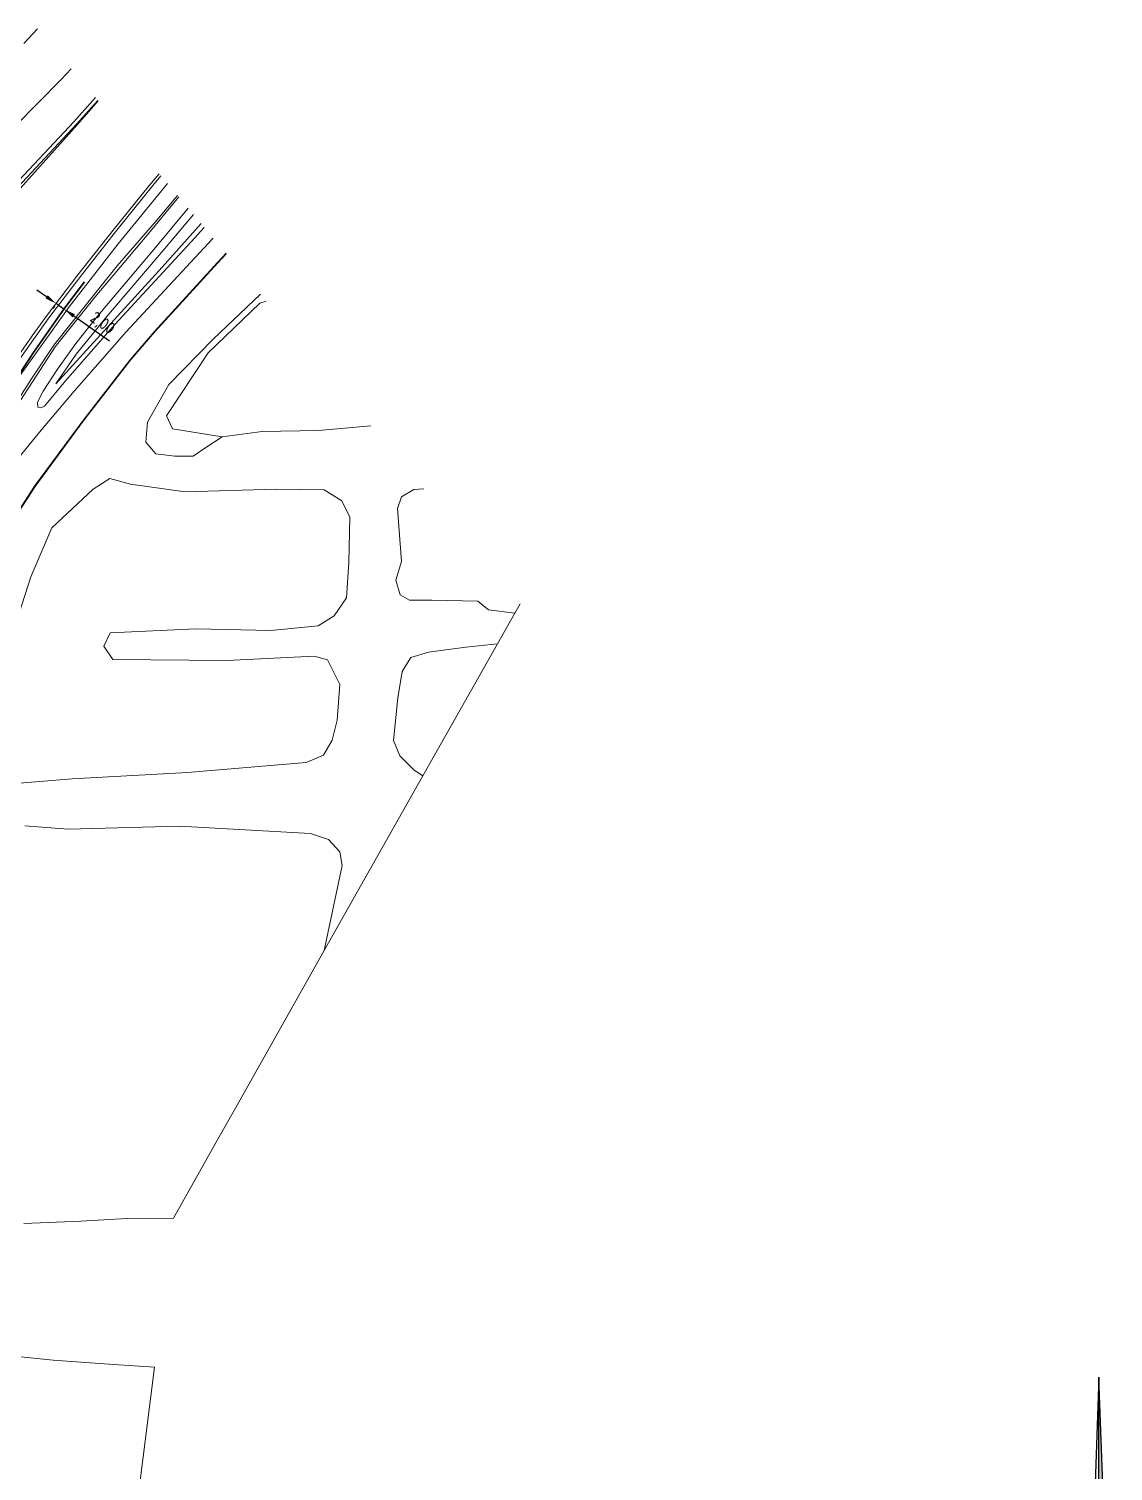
# Model space of a CAD drawing. Header units: metres. Extents: x 112942 to 118371, y 496117 to 499046.
# Drawn here: x 118142.5 to 118371.2, y 496482.3 to 496786.5 of the extents above; entities that cross this region are included whole.
import ezdxf

# ---------------------------------------------------------------- set-up
doc = ezdxf.new("R2010")
doc.units = ezdxf.units.M
for name, color, linetype, lineweight in [('B-WE-OG-TOPOKAART-G', 7, 'Continuous', 18), ('N-WE-KL-DATA_GLASVEZEL-G', 90, 'KL-GLASVEZEL-N', 35), ('N-WE-KL-DATA_GLASVEZEL-M', 7, 'Continuous', 18), ('X-XX-AL-ORIENTATIE-S', 7, 'Continuous', 25)]:
    doc.layers.add(name, color=color, linetype=linetype, lineweight=lineweight)
doc.styles.add('ISO', font='isocp.shx')
doc.linetypes.add('KL-GLASVEZEL-N', pattern='A,4,-1,[101,NLCS.SHX,S=0.5,R=0,X=0,Y=0],-1,4,-1,["G",Standard,S=1,R=0,X=-0.25,Y=-0.5],-1.5', length=12.5)
doc.dimstyles.new('ISO', dxfattribs={"dimtxt": 2.5, "dimasz": 2.5, "dimexe": 1.25, "dimexo": 0.625, "dimtad": 1, "dimtxsty": 'ISO', "dimcen": 2.5, "dimadec": 0, "dimazin": 0, "dimtfac": 1, "dimtmove": 0, "dimatfit": 3, "dimfxl": 0, "dimarcsym": 0})

# ---------------------------------------------------------------- blocks, each defined once
blk = doc.blocks.new('*D15')
at = {"layer": 'Defpoints', "color": 0, "transparency": 16777216}
for p in [(118148.31, 496728.56, 2.36), (118149.94, 496727.41, 2.6), (118149.94, 496727.41)]:
    blk.add_point(p, dxfattribs=at)
at = {"layer": 'N-WE-KL-DATA_GLASVEZEL-M', "color": 0, "lineweight": -2, "transparency": 16777216}
for p, q in [((118146.26, 496729.99), (118144.22, 496731.43)), ((118147.95, 496728.04), (118147.59, 496727.53)), ((118148.31, 496728.56), (118149.94, 496727.41)), ((118149.58, 496726.89), (118149.22, 496726.38)), ((118151.99, 496725.97), (118159.51, 496720.69))]:
    blk.add_line(p, q, dxfattribs=at)
at = {"layer": 'N-WE-KL-DATA_GLASVEZEL-M', "color": 0, "transparency": 16777216}
for points in [[(118146.5, 496730.33), (118146.02, 496729.65), (118148.31, 496728.56)], [(118152.23, 496726.31), (118151.75, 496725.63), (118149.94, 496727.41)]]:
    blk.add_solid(points, dxfattribs=at)
at = {"layer": 'N-WE-KL-DATA_GLASVEZEL-M', "color": 0, "transparency": 16777216, "insert": (118157.96, 496724.3), "char_height": 2.5, "attachment_point": 5, "rotation": 324.9118, "style": 'ISO'}
blk.add_mtext('2,00', dxfattribs=at)
blk = doc.blocks.new('SAL-ORIENTATIE_NOORDPIJL-SO')
for p, q in [((0, 64), (-2, 7)), ((0, -26), (0, 64)), ((2, 7), (0, 64)), ((-2, 7), (0, 28)), ((0, 28), (2, 7)), ((-3, 0), (3, 0)), ((0, -2), (-1, -26)), ((1, -26), (0, -2)), ((-1, -26), (0, -26))]:
    blk.add_line(p, q)
for points in [[(2, 7), (0, 28), (0, 64)], [(0, -26), (1, -26), (0, -2)]]:
    blk.add_solid(points)

msp = doc.modelspace()

# ---------------------------------------------------------------- linework, layer by layer
at = {"layer": 'B-WE-OG-TOPOKAART-G'}
for points in [[(118141.426, 496783.452, 2.658), (118144.364, 496786.532, 2.731)], [(118144.364, 496786.532, 2.731), (118141.426, 496783.452, 2.658)], [(118151.453, 496778.084, 3.323), (118149.322, 496775.829, 3.272), (118139.613, 496765.991, 3.041)], [(118139.613, 496765.991, 3.041), (118149.322, 496775.829, 3.272), (118151.453, 496778.084, 3.323)], [(118139.442, 496753.469, 2.541), (118152.003, 496766.928, 2.836), (118156.543, 496772.018, 2.945)], [(118156.543, 496772.018, 2.945), (118152.003, 496766.928, 2.836), (118139.442, 496753.469, 2.541)], [(118046.634, 496667.017, 1.075), (118053.013, 496672.11, 1.156), (118062.173, 496679.594, 1.267), (118069.919, 496686.102, 1.365), (118076.227, 496691.627, 1.444), (118086.392, 496700.616, 1.562), (118091.804, 496705.547, 1.623), (118097.3, 496710.602, 1.708), (118108.292, 496720.985, 1.917), (118118.915, 496731.299, 2.141), (118119.67, 496732.082, 2.168), (118129.192, 496741.623, 2.357), (118140.207, 496753.134, 2.585), (118152.562, 496766.454, 2.887), (118157.048, 496771.416, 2.996), (118157.048, 496771.416, 2.996)], [(118157.127, 496771.322, 3.002), (118152.739, 496766.32, 2.898), (118140.657, 496752.88, 2.609), (118129.852, 496741.097, 2.409), (118120.496, 496731.104, 2.233), (118119.773, 496730.343, 2.212), (118114.614, 496724.896, 2.112), (118109.561, 496719.629, 2.016), (118099.055, 496708.875, 1.858), (118093.592, 496703.457, 1.781), (118088.411, 496698.345, 1.716), (118083.082, 496693.323, 1.658), (118078.58, 496689.268, 1.603), (118075.933, 496687.044, 1.563), (118073.513, 496685.188, 1.526), (118071.62, 496683.818, 1.483), (118063.423, 496678.039, 1.361), (118053.873, 496671.269, 1.211), (118047.01, 496666.376, 1.116), (118046.634, 496667.017, 1.075)], [(118090.191, 496592.65, 1.865), (118089.786, 496593.341, 1.922), (118090.111, 496594.972, 1.913), (118092.583, 496606.679, 1.844), (118095.623, 496619.759, 1.808), (118098.596, 496631.34, 1.768), (118102.034, 496642.959, 1.704), (118105.555, 496652.968, 1.643), (118108.975, 496661.633, 1.587), (118112.306, 496668.969, 1.556), (118115.817, 496676.149, 1.552), (118120.669, 496685.72, 1.567), (118125.766, 496695.072, 1.681), (118130.707, 496703.163, 1.767), (118137.189, 496713.081, 1.966), (118143.215, 496721.778, 2.195), (118146.617, 496726.423, 2.327), (118152.847, 496734.614, 2.62), (118160.299, 496744.044, 2.945), (118167.996, 496753.548, 3.291), (118170.001, 496755.979, 3.369)], [(118173.837, 496751.408, 1.452), (118169.501, 496746.148, 1.304), (118161.136, 496736.506, 1.019), (118154.406, 496728.12, 0.837), (118147.802, 496719.81, 0.61), (118143.095, 496712.732, 0.277), (118139.994, 496707.845, 0.103), (118136.906, 496702.916, 0.047), (118127.011, 496685.855, -0.057), (118118.635, 496669.009, -0.097), (118113.919, 496657.17, 0.053), (118111.355, 496647.08, -0.083), (118110.405, 496641.831, -0.1), (118107.511, 496645.357, 1.208), (118107.929, 496646.766, 1.35), (118109.963, 496653.436, 1.363), (118117.715, 496673.845, 1.247), (118128.506, 496694.148, 1.407), (118139.858, 496712.255, 1.7), (118151.029, 496727.872, 2.013), (118161.34, 496741.146, 2.687), (118171.747, 496753.898, 3.099)], [(118170.001, 496755.979, 3.369), (118167.996, 496753.548, 3.291), (118160.299, 496744.044, 2.945), (118152.847, 496734.614, 2.62), (118146.617, 496726.423, 2.327), (118143.215, 496721.778, 2.195), (118137.189, 496713.081, 1.966)], [(118137.693, 496712.819, 1.912), (118146.707, 496725.573, 2.241), (118153.372, 496734.296, 2.537), (118160.799, 496743.72, 2.872), (118168.675, 496753.45, 3.202), (118170.375, 496755.534, 3.277)], [(118170.375, 496755.534, 3.277), (118168.675, 496753.45, 3.202), (118160.799, 496743.72, 2.872), (118153.372, 496734.296, 2.537), (118146.707, 496725.573, 2.241), (118137.693, 496712.819, 1.912)], [(118171.747, 496753.898, 3.099), (118161.34, 496741.146, 2.687), (118151.029, 496727.872, 2.013), (118139.858, 496712.255, 1.7)], [(118174.127, 496751.062, 1.406), (118167.847, 496743.441, 1.23), (118156.476, 496730.028, 0.827), (118148.036, 496719.46, 0.483), (118140.054, 496707.046, 0.057), (118132.109, 496692.042, -0.057), (118124.512, 496675.622, -0.033), (118119.556, 496662, -0.027), (118114.785, 496643.609, -0.33), (118113.023, 496636.801, -0.357), (118110.405, 496641.831, -0.1), (118111.355, 496647.08, -0.083), (118113.919, 496657.17, 0.053), (118118.635, 496669.009, -0.097), (118127.011, 496685.855, -0.057), (118136.906, 496702.916, 0.047), (118139.994, 496707.845, 0.103), (118143.095, 496712.732, 0.277), (118147.802, 496719.81, 0.61), (118154.406, 496728.12, 0.837), (118161.136, 496736.506, 1.019), (118169.501, 496746.148, 1.304), (118173.837, 496751.408, 1.452)], [(118140.054, 496707.046, 0.057), (118148.036, 496719.46, 0.483), (118156.476, 496730.028, 0.827), (118167.847, 496743.441, 1.23), (118174.127, 496751.062, 1.406)], [(118176.089, 496748.724, 1.269), (118169.229, 496740.403, 1.073), (118157.016, 496725.917, 0.673), (118152.423, 496720.163, 0.54), (118148.523, 496714.735, 0.38), (118145.515, 496710.079, 0.157), (118144.348, 496707.775, 0.033), (118144.437, 496706.721, -0.053), (118145.055, 496706.608, -0.053), (118145.805, 496706.963, -0.213), (118150.215, 496712.286, -0.217), (118160.635, 496724.163, -0.28), (118176.769, 496741.632, -0.283), (118179.516, 496744.64, -0.29)], [(118179.516, 496744.64, -0.29), (118176.769, 496741.632, -0.283), (118160.635, 496724.163, -0.28), (118150.215, 496712.286, -0.217), (118145.805, 496706.963, -0.213), (118145.055, 496706.608, -0.053), (118144.437, 496706.721, -0.053), (118144.348, 496707.775, 0.033), (118145.515, 496710.079, 0.157), (118148.523, 496714.735, 0.38), (118152.423, 496720.163, 0.54), (118157.016, 496725.917, 0.673), (118169.229, 496740.403, 1.073), (118176.089, 496748.724, 1.269)], [(118178.832, 496745.455, -0.228), (118170.629, 496736.276, -0.217), (118148.193, 496711.663, 0.07), (118152.518, 496717.891, 0.307), (118158.989, 496725.88, 0.547), (118171.202, 496740.162, 0.913), (118177.248, 496747.343, 1.104)], [(118177.248, 496747.343, 1.104), (118171.202, 496740.162, 0.913), (118158.989, 496725.88, 0.547), (118152.518, 496717.891, 0.307), (118148.193, 496711.663, 0.07), (118170.629, 496736.276, -0.217), (118178.832, 496745.455, -0.228)], [(118103.764, 496569.504, -0.683), (118105.416, 496578.728, -0.707), (118107.48, 496589.758, -0.7), (118109.209, 496600.179, -0.663), (118111.236, 496611.474, -0.527), (118113.278, 496624.682, -0.46), (118115.559, 496636.223, -0.357), (118117.302, 496642.957, -0.33), (118121.391, 496657.747, -0.16), (118125.125, 496668.887, -0.173), (118129.767, 496679.914, -0.183), (118133.737, 496688.018, -0.153), (118145.13, 496701.878, -0.22), (118152.102, 496710.082, -0.39), (118163.015, 496722.615, -0.43), (118176.576, 496737.252, -0.41), (118181.408, 496742.386, -0.455)], [(118181.408, 496742.386, -0.455), (118176.576, 496737.252, -0.41), (118163.015, 496722.615, -0.43), (118152.102, 496710.082, -0.39), (118145.13, 496701.878, -0.22), (118133.737, 496688.018, -0.153)], [(118184.099, 496739.179, -1.106), (118182.277, 496737.209, -1.103), (118168.957, 496722.629, -1.17), (118163.783, 496716.638, -1.176), (118153.906, 496703.82, -1.176), (118143.736, 496690.054, -1.108), (118135.265, 496677.044, -1.106), (118131.851, 496669.818, -1.12), (118130.682, 496665.721, -1.12), (118128.453, 496662.836, -0.996), (118125.818, 496654.605, -0.943), (118123.917, 496646.819, -0.994), (118122.908, 496640.172, -1.097), (118120.348, 496628.269, -1.005), (118117.103, 496609.368, -1.024), (118114.83, 496596.043, -1.103), (118114.618, 496591.337, -1.26), (118113.081, 496585.4, -1.122), (118110.788, 496572.154, -1.131), (118109.129, 496565.646, -1.01), (118108.548, 496561.349, -1.022), (118103.764, 496569.504, -0.683)], [(118108.548, 496561.349, -1.022), (118109.129, 496565.646, -1.01), (118110.788, 496572.154, -1.131), (118113.081, 496585.4, -1.122), (118114.618, 496591.337, -1.26), (118114.83, 496596.043, -1.103), (118117.103, 496609.368, -1.024), (118120.348, 496628.269, -1.005), (118122.908, 496640.172, -1.097), (118123.917, 496646.819, -0.994), (118125.818, 496654.605, -0.943), (118128.453, 496662.836, -0.996), (118130.682, 496665.721, -1.12), (118131.851, 496669.818, -1.12), (118135.265, 496677.044, -1.106), (118143.736, 496690.054, -1.108), (118153.906, 496703.82, -1.176), (118163.783, 496716.638, -1.176), (118168.957, 496722.629, -1.17), (118182.277, 496737.209, -1.103), (118184.099, 496739.179, -1.106)], [(118184.163, 496739.102, -1.335), (118182.35, 496737.141, -1.335), (118169.032, 496722.563, -1.335), (118163.861, 496716.575, -1.335), (118153.986, 496703.759, -1.335), (118143.818, 496689.997, -1.335), (118135.352, 496676.995, -1.335), (118131.945, 496669.782, -1.335), (118130.773, 496665.675, -1.335), (118128.543, 496662.788, -1.335), (118125.914, 496654.578, -1.335), (118124.015, 496646.8, -1.335), (118123.007, 496640.154, -1.335), (118120.446, 496628.251, -1.335), (118117.201, 496609.351, -1.335), (118114.929, 496596.032, -1.335), (118114.718, 496591.323, -1.335), (118113.179, 496585.379, -1.335), (118110.886, 496572.133, -1.335), (118109.227, 496565.626, -1.335), (118108.624, 496561.219, -1.335), (118108.548, 496561.349, -1.022)], [(118108.624, 496561.219, -1.335), (118109.227, 496565.626, -1.335), (118110.886, 496572.133, -1.335), (118113.179, 496585.379, -1.335), (118114.718, 496591.323, -1.335), (118114.929, 496596.032, -1.335), (118117.201, 496609.351, -1.335), (118120.446, 496628.251, -1.335), (118123.007, 496640.154, -1.335), (118124.015, 496646.8, -1.335), (118125.914, 496654.578, -1.335), (118128.543, 496662.788, -1.335), (118130.773, 496665.675, -1.335), (118131.945, 496669.782, -1.335), (118135.352, 496676.995, -1.335), (118143.818, 496689.997, -1.335), (118153.986, 496703.759, -1.335), (118163.861, 496716.575, -1.335), (118169.032, 496722.563, -1.335), (118182.35, 496737.141, -1.335), (118184.163, 496739.102, -1.335)], [(118191.348, 496730.539, -1.426), (118181.389, 496721.068, -1.4), (118172.071, 496711.482, -1.373), (118167.522, 496703.56, -1.353), (118167.166, 496699.356, -1.353), (118169.327, 496696.88, -1.36), (118173.305, 496696.351, -1.367), (118177.176, 496696.418, -1.367), (118179.44, 496697.928, -1.39), (118183.303, 496700.45, -1.4), (118191.718, 496701.582, -1.363), (118203.624, 496701.82, -1.387), (118214.639, 496702.782, -1.387)], [(118183.303, 496700.45, -1.4), (118179.44, 496697.928, -1.39), (118177.176, 496696.418, -1.367), (118173.305, 496696.351, -1.367), (118169.327, 496696.88, -1.36), (118167.166, 496699.356, -1.353), (118167.522, 496703.56, -1.353), (118172.071, 496711.482, -1.373), (118181.389, 496721.068, -1.4), (118191.348, 496730.539, -1.426)], [(118214.639, 496702.782, -1.387), (118203.624, 496701.82, -1.387), (118191.718, 496701.582, -1.363), (118183.303, 496700.45, -1.4), (118172.809, 496702.142, -1.243), (118171.525, 496704.921, -1.257), (118180.341, 496718.203, -1.397), (118191.258, 496728.644, -1.337), (118192.586, 496729.064, -1.337)], [(118192.586, 496729.064, -1.337), (118191.258, 496728.644, -1.337), (118180.341, 496718.203, -1.397), (118171.525, 496704.921, -1.257), (118172.809, 496702.142, -1.243), (118183.303, 496700.45, -1.4)], [(118136.322, 496627.055, -1.43), (118143.086, 496627.607, -1.427), (118151.642, 496628.345, -1.427), (118176.01, 496629.657, -1.42), (118201.011, 496631.758, -1.417), (118204.651, 496633.335, -1.417), (118206.499, 496636.459, -1.423), (118207.545, 496640.71, -1.423), (118208.09, 496648.243, -1.423), (118205.5, 496653.441, -1.42), (118202.71, 496654.209, -1.42), (118184.265, 496653.305, -1.413), (118160.212, 496653.489, -1.407), (118158.339, 496656.336, -1.393), (118159.647, 496659.13, -1.387), (118177.727, 496659.926, -1.377), (118193.561, 496659.642, -1.373), (118203.515, 496660.592, -1.357), (118206.881, 496662.697, -1.343), (118209.521, 496666.51, -1.34), (118210.015, 496673.928, -1.333), (118210.214, 496683.486, -1.33), (118208.511, 496686.995, -1.31), (118204.817, 496689.298, -1.303), (118194.671, 496689.433, -1.3), (118175.47, 496688.86, -1.297), (118163.952, 496690.513, -1.297), (118159.587, 496691.697, -1.297), (118156.078, 496689.438, -1.333), (118147.35, 496681.281, -1.38), (118142.956, 496670.898, -1.39), (118137.422, 496653.867, -1.407)], [(118163.952, 496690.513, -1.297), (118175.47, 496688.86, -1.297), (118194.671, 496689.433, -1.3), (118204.817, 496689.298, -1.303), (118208.511, 496686.995, -1.31), (118210.214, 496683.486, -1.33), (118210.015, 496673.928, -1.333), (118209.521, 496666.51, -1.34), (118206.881, 496662.697, -1.343), (118203.515, 496660.592, -1.357), (118193.561, 496659.642, -1.373), (118177.727, 496659.926, -1.377), (118159.647, 496659.13, -1.387), (118158.339, 496656.336, -1.393), (118160.212, 496653.489, -1.407), (118184.265, 496653.305, -1.413), (118202.71, 496654.209, -1.42), (118205.5, 496653.441, -1.42), (118208.09, 496648.243, -1.423), (118207.545, 496640.71, -1.423), (118206.499, 496636.459, -1.423), (118204.651, 496633.335, -1.417), (118201.011, 496631.758, -1.417), (118176.01, 496629.657, -1.42), (118151.642, 496628.345, -1.427), (118143.086, 496627.607, -1.427), (118136.322, 496627.055, -1.43)], [(118137.422, 496653.867, -1.407), (118142.956, 496670.898, -1.39), (118147.35, 496681.281, -1.38), (118156.078, 496689.438, -1.333), (118159.587, 496691.697, -1.297), (118163.952, 496690.513, -1.297)], [(118225.817, 496689.461, -1.429), (118223.705, 496689.321, -1.427), (118221.121, 496687.839, -1.41), (118220.285, 496685.358, -1.407), (118221.143, 496674.192, -1.397), (118219.905, 496670.211, -1.387), (118220.823, 496667.144, -1.377), (118222.815, 496666.02, -1.377), (118227.489, 496666.006, -1.377), (118237.223, 496665.769, -1.377), (118239.439, 496663.949, -1.377), (118245.014, 496663.3, -1.377), (118241.345, 496656.797, -1.377), (118234.707, 496656.09, -1.377), (118226.816, 496655.005, -1.377), (118223.106, 496653.917, -1.377), (118221.226, 496650.926, -1.373), (118220.33, 496645.425, -1.377), (118219.436, 496636.412, -1.383), (118220.784, 496633.198, -1.383), (118223.798, 496630.136, -1.387), (118225.633, 496628.947, -1.387), (118204.829, 496592.074, -1.447), (118208.605, 496610.023, -1.447), (118208.078, 496612.93, -1.447), (118205.709, 496615.519, -1.453), (118201.94, 496616.81, -1.453), (118188.157, 496617.533, -1.447), (118174.322, 496618.315, -1.447), (118150.805, 496617.679, -1.45), (118141.645, 496618.385, -1.433)], [(118246.121, 496665.263, -1.381), (118245.014, 496663.3, -1.377), (118239.439, 496663.949, -1.377), (118237.223, 496665.769, -1.377), (118227.489, 496666.006, -1.377), (118222.815, 496666.02, -1.377), (118220.823, 496667.144, -1.377), (118219.905, 496670.211, -1.387), (118221.143, 496674.192, -1.397), (118220.285, 496685.358, -1.407), (118221.121, 496687.839, -1.41), (118223.705, 496689.321, -1.427), (118225.817, 496689.461, -1.429)], [(118241.345, 496656.797, -1.377), (118225.633, 496628.947, -1.387), (118223.798, 496630.136, -1.387), (118220.784, 496633.198, -1.383), (118219.436, 496636.412, -1.383), (118220.33, 496645.425, -1.377), (118221.226, 496650.926, -1.373), (118223.106, 496653.917, -1.377), (118226.816, 496655.005, -1.377), (118234.707, 496656.09, -1.377), (118241.345, 496656.797, -1.377)], [(118141.645, 496618.385, -1.433), (118150.805, 496617.679, -1.45), (118174.322, 496618.315, -1.447), (118188.157, 496617.533, -1.447), (118201.94, 496616.81, -1.453), (118205.709, 496615.519, -1.453), (118208.078, 496612.93, -1.447), (118208.605, 496610.023, -1.447), (118204.829, 496592.074, -1.447), (118186.196, 496559.014, -1.237), (118182.397, 496552.274, -1.22), (118173.009, 496535.617, -1.47), (118163.159, 496535.545, -1.477), (118153.471, 496534.983, -1.463), (118141.471, 496534.481, -1.5)], [(118140.791, 496506.37, -1.484), (118147.626, 496505.651, -1.517), (118160.428, 496504.753, -1.483), (118169.044, 496504.218, -1.467), (118164.263, 496466.347, -1.43)]]:
    msp.add_polyline3d(points, dxfattribs=at)
at = {"layer": 'N-WE-KL-DATA_GLASVEZEL-G', "elevation": 2.604, "flags": 128}
msp.add_lwpolyline([(118154.272, 496733.156), (118149.925, 496727.38), (118143.525, 496718.269), (118137.321, 496708.736), (118131.728, 496699.698)], dxfattribs=at)

# ---------------------------------------------------------------- block references
at = {"layer": 'X-XX-AL-ORIENTATIE-S'}
msp.add_blockref('SAL-ORIENTATIE_NOORDPIJL-SO', (118368.227, 496438.105), dxfattribs=at)

# ---------------------------------------------------------------- dimensions: what is measured, and where the dimension line sits
at = {"layer": 'N-WE-KL-DATA_GLASVEZEL-M'}
dim = msp.add_aligned_dim(p1=(118148.307, 496728.556, 2.36), p2=(118149.944, 496727.406, 2.604), distance=0, dimstyle='ISO', override={"dimzin": 0}, dxfattribs=at)
dim.commit()
dim.dimension.update_dxf_attribs({"geometry": '*D15', "text_midpoint": (118157.958, 496724.297)})

doc.saveas('drawing.dxf')
